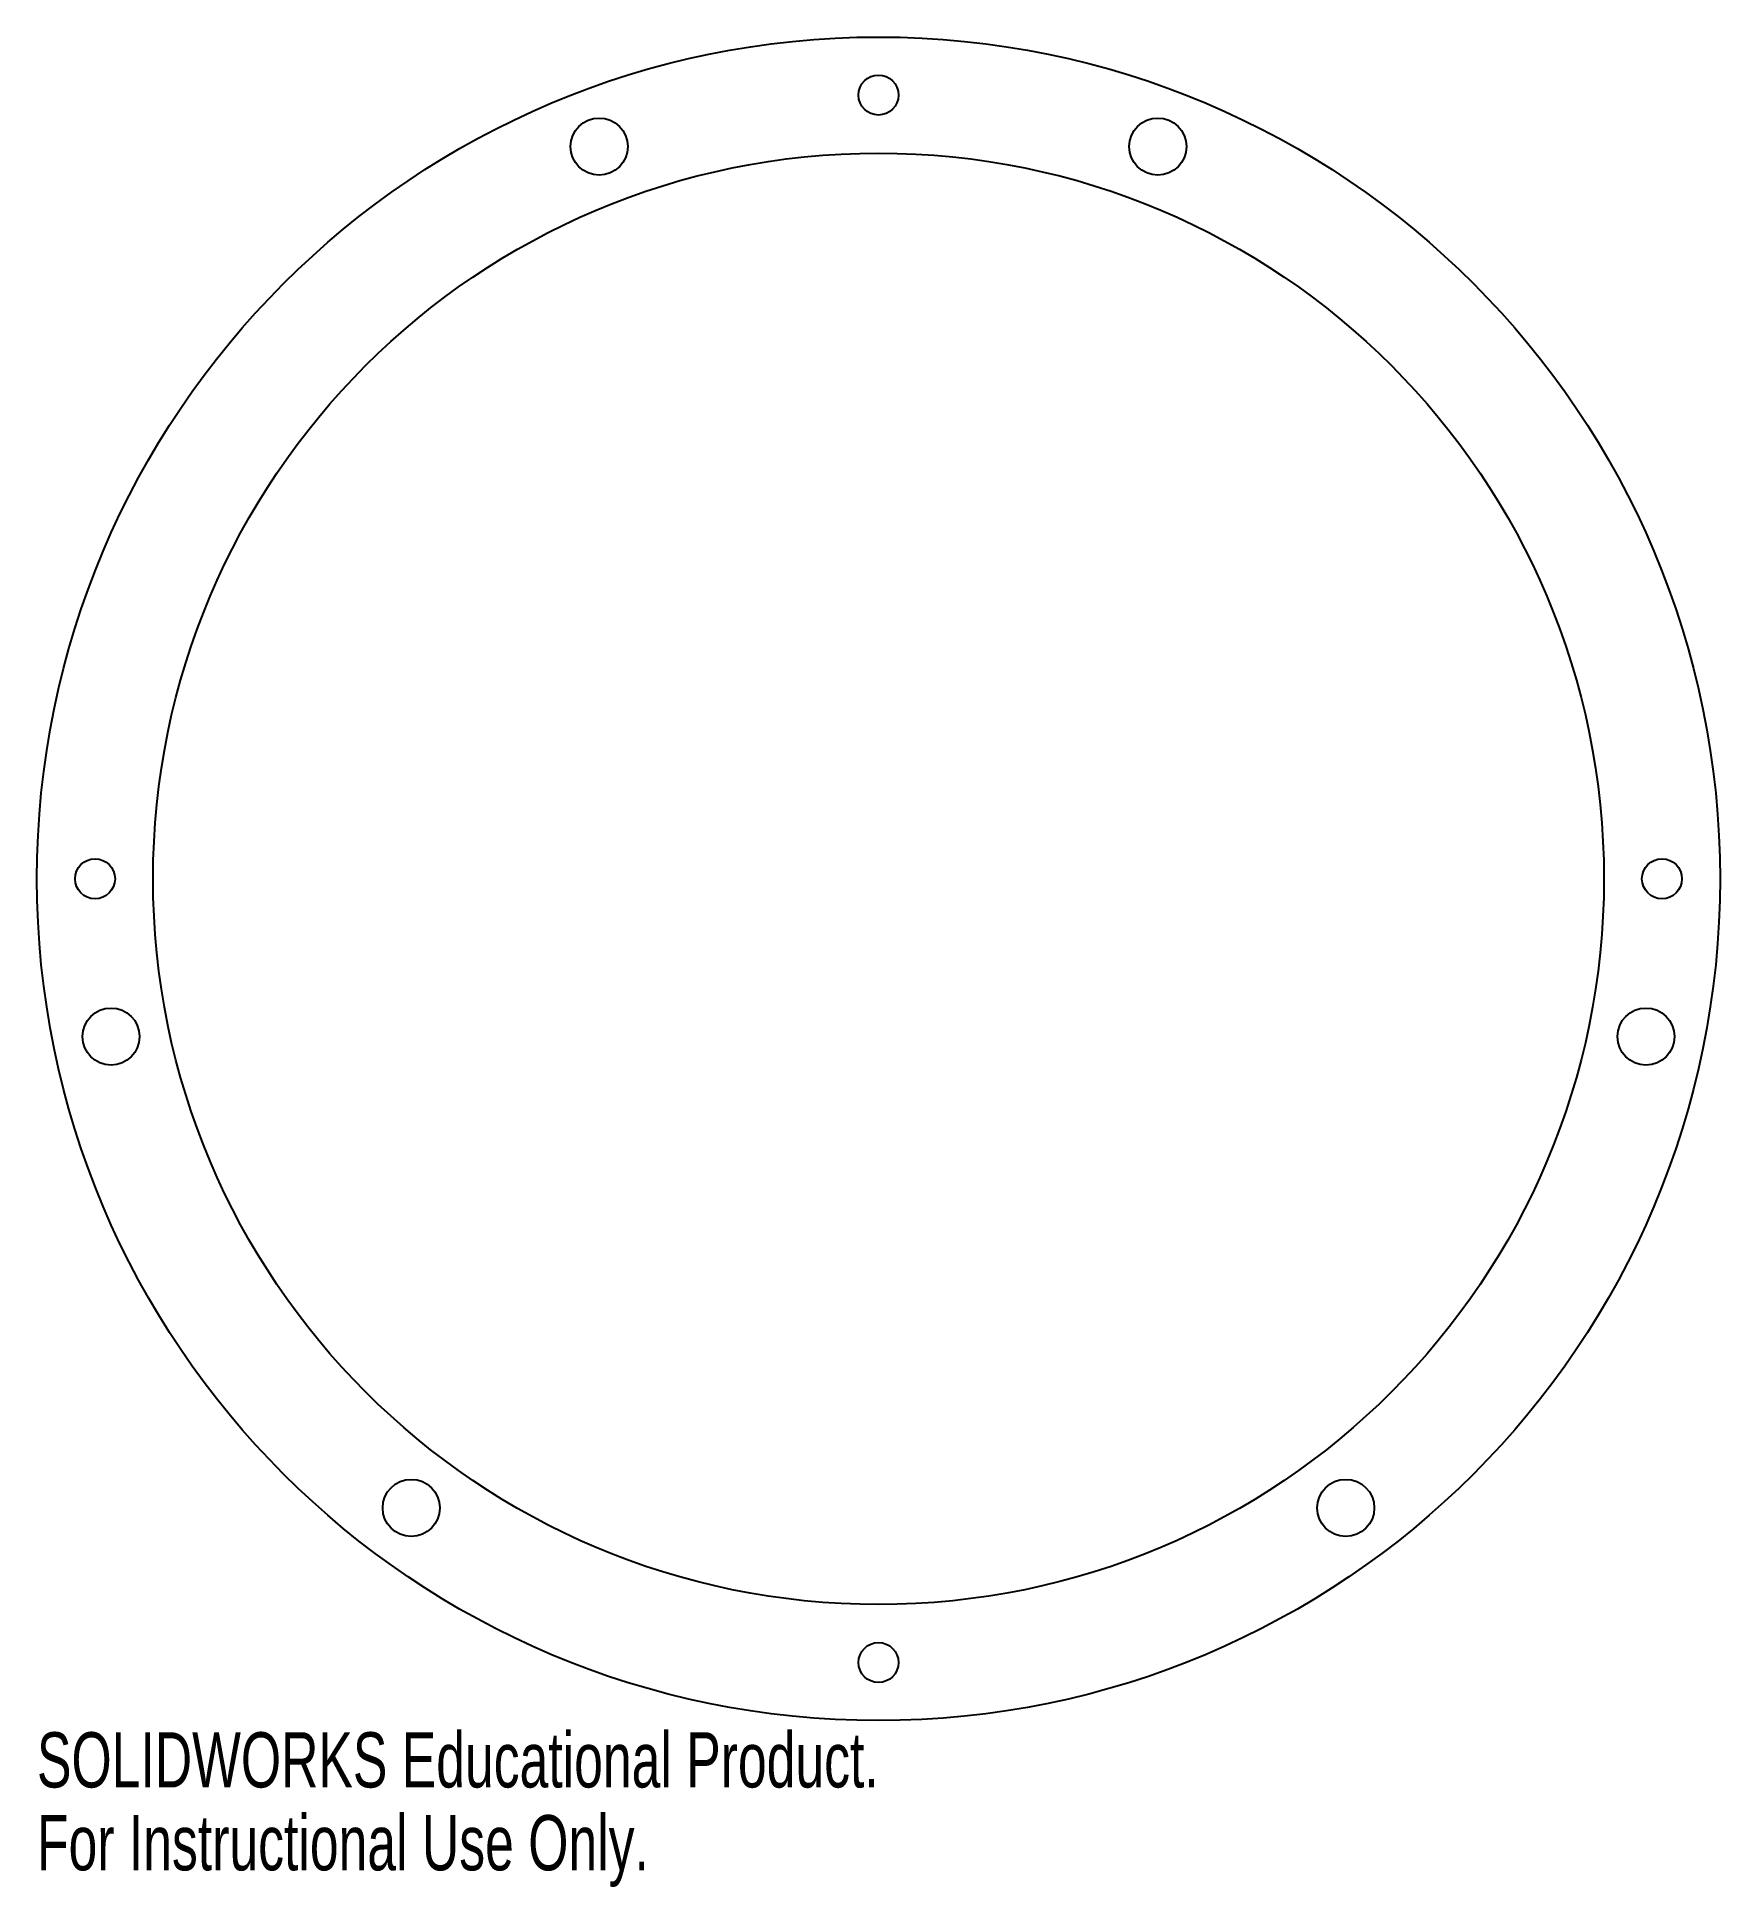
# Model space of a CAD drawing. Header units: millimetres. Extents: x -74 to 74, y -88 to 74.
import ezdxf

# ---------------------------------------------------------------- set-up
doc = ezdxf.new("R2010")
doc.units = ezdxf.units.MM
doc.styles.add('SLDTEXTSTYLE0', font='TXT', dxfattribs={"width": 0.7})

msp = doc.modelspace()

# ---------------------------------------------------------------- linework, layer by layer
at = {"color": 7, "linetype": 'Continuous', "lineweight": 25}
for centre, radius in [((0, 0), 73.66), ((0, 68.58), 1.75), ((-24.45, 64.07), 2.5), ((24.45, 64.07), 2.5), ((0, 0), 63.5), ((-68.58, 0), 1.75), ((68.58, 0), 1.75), ((-67.18, -13.81), 2.5), ((67.18, -13.81), 2.5), ((-40.9, -55.05), 2.5), ((40.9, -55.05), 2.5), ((0, -68.58), 1.75)]:
    msp.add_circle(centre, radius, dxfattribs=at)

# ---------------------------------------------------------------- texts
at = {"color": 7, "linetype": 'Continuous', "char_height": 4.8336, "attachment_point": 1, "style": 'SLDTEXTSTYLE0'}
for s, insert in [('SOLIDWORKS Educational Product.', (-73.66, -74.68)), ('For Instructional Use Only.', (-73.66, -81.93))]:
    msp.add_mtext(s, dxfattribs=dict(at, insert=insert))

doc.saveas('drawing.dxf')
